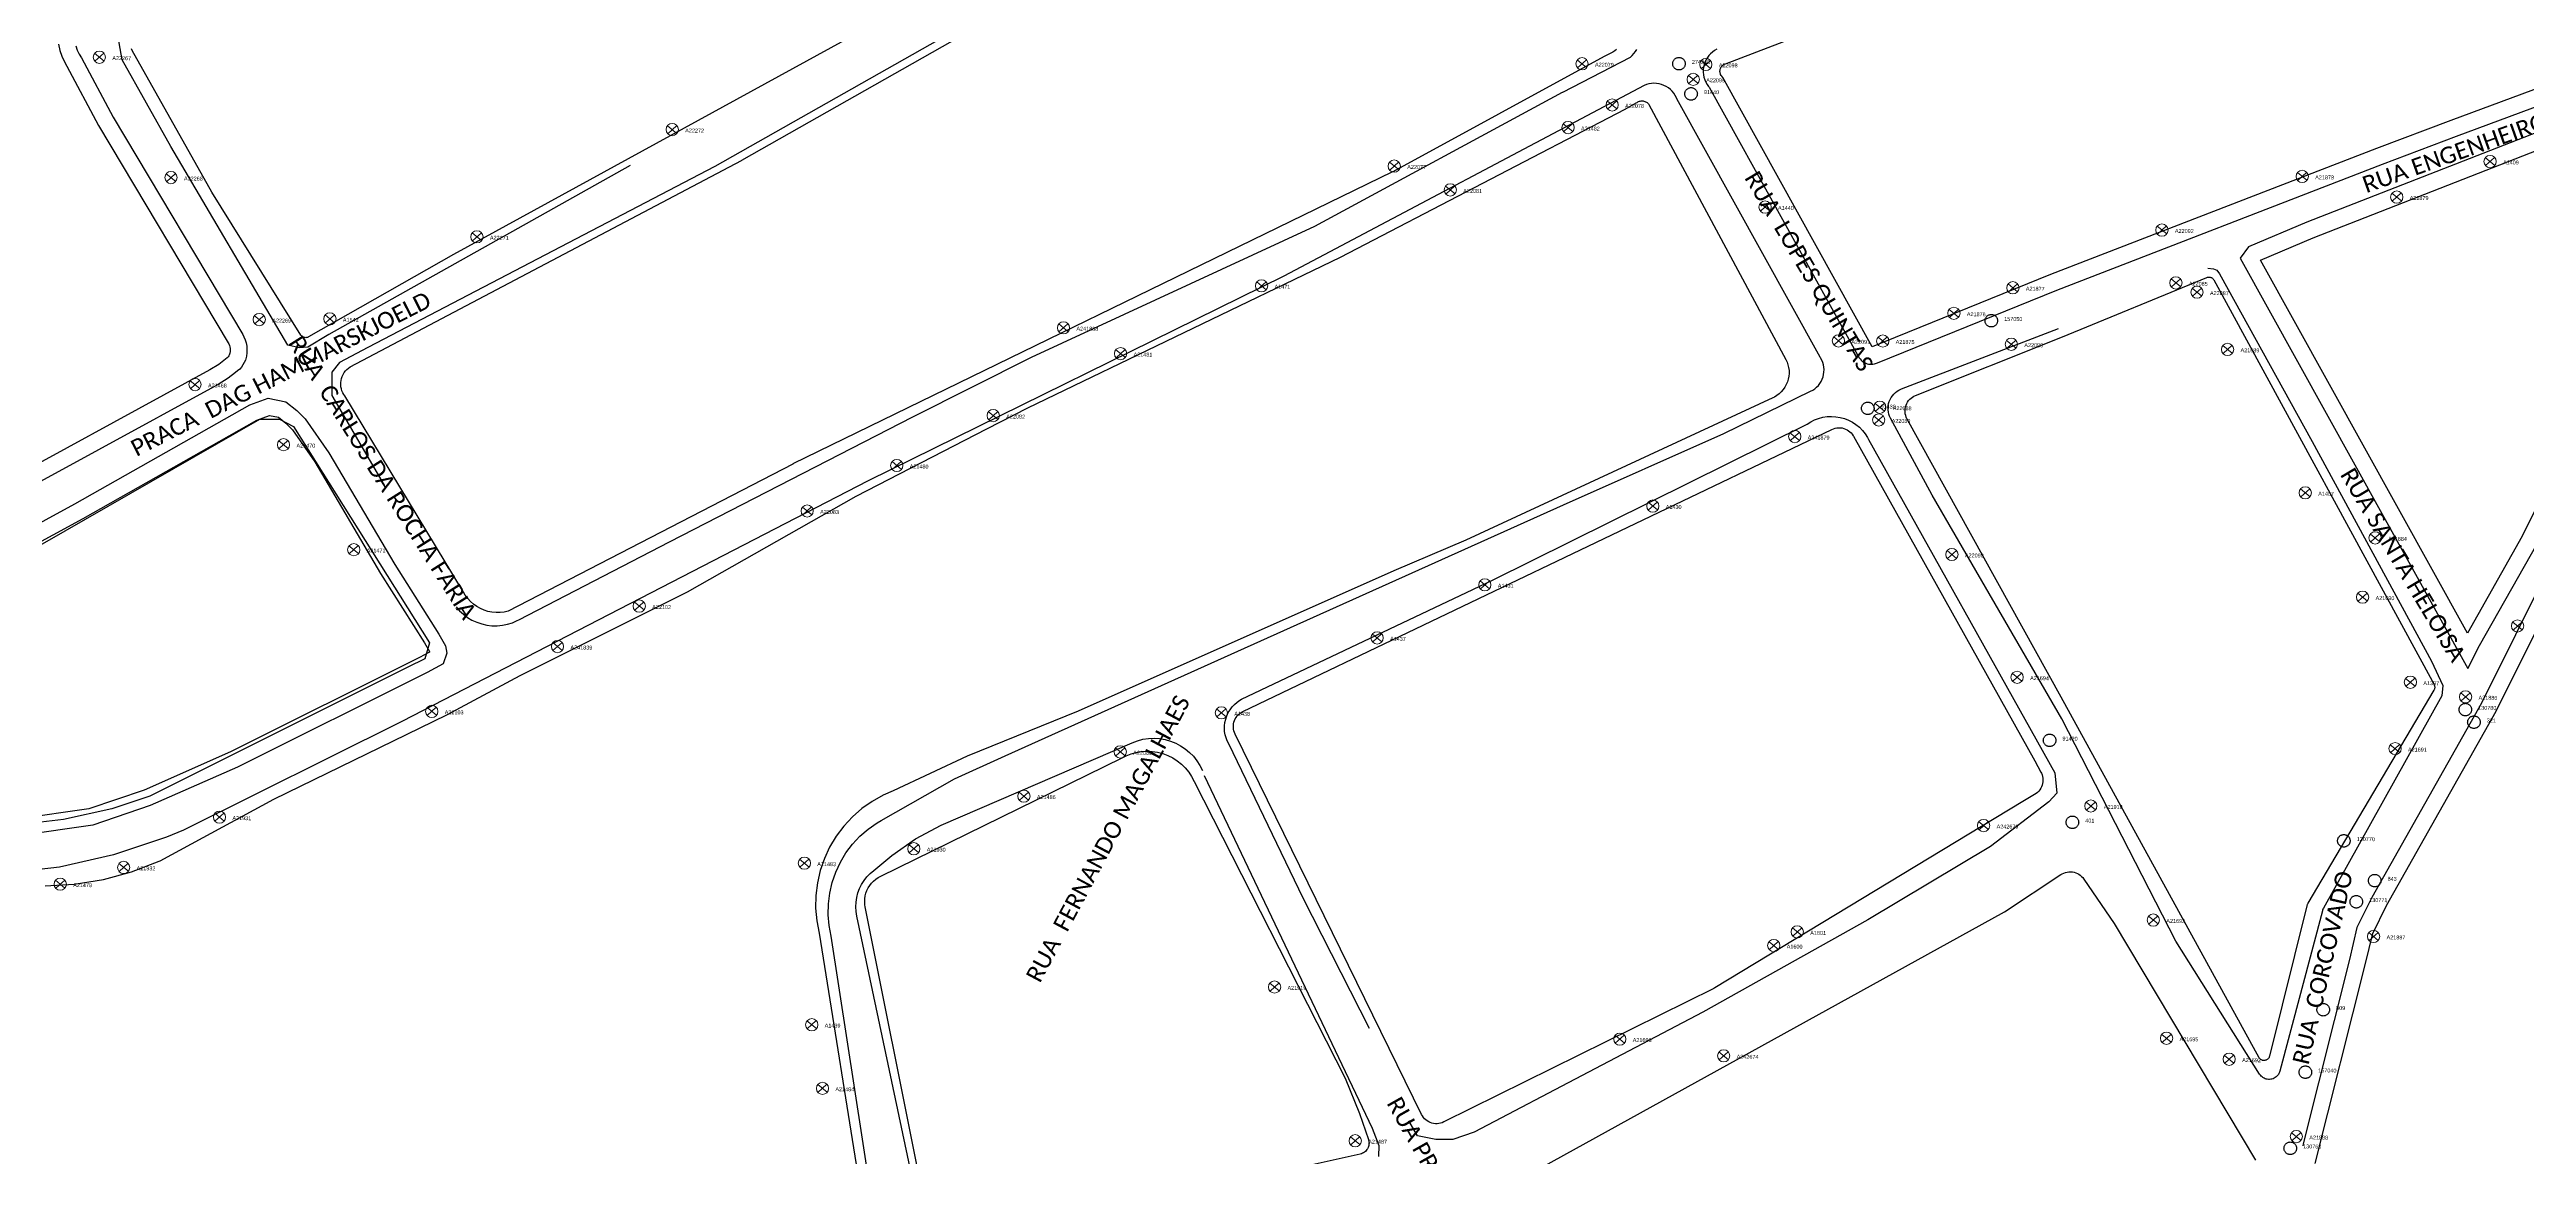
# Model space of a CAD drawing. Header units: millimetres. Extents: x 676447 to 689606, y 7455628 to 7463967.
# Drawn here: x 681893.6 to 682338.2, y 7459433.4 to 7459632 of the extents above; entities that cross this region are included whole.
import ezdxf

# ---------------------------------------------------------------- set-up
doc = ezdxf.new("R2010")
doc.units = ezdxf.units.MM
doc.header["$LTSCALE"] = 0.1
doc.header["$MEASUREMENT"] = 0
doc.linetypes.add('PHANTOM2', pattern=[1.25, 0.625, -0.125, 0.125, -0.125, 0.125, -0.125])
doc.layers.add('10.4-Postes', color=1, linetype='Continuous', lineweight=0)
for name, color, linetype in [('Caixas Subterrâneas', 5, 'Continuous'), ('LEGENDAS_INFRAESTRUTURAS', 7, 'Continuous'), ('MUB_MEIOFIO', 7, 'Continuous'), ('MUB_OBRA_ARTE', 7, 'Continuous'), ('MUB_QUADRAS', 7, 'Continuous'), ('MUB_SEGMENTO', 7, 'Continuous'), ('NOS_DE_INFRAESTRUTURA', 7, 'Continuous')]:
    doc.layers.add(name, color=color, linetype=linetype)
doc.styles.add('Legend', font='calibri.ttf')
doc.styles.get("Standard").update_dxf_attribs({"font": 'arial.ttf'})

# ---------------------------------------------------------------- blocks, each defined once
blk = doc.blocks.new('PTPT')
at = {"layer": '10.4-Postes', "color": 1, "linetype": 'PHANTOM2'}
for points in [[(-0.0000079, 0.0000104), (0.0000075, -0.000002)], [(0.000007, 0.0000109), (-0.0000074, -0.0000025)]]:
    blk.add_lwpolyline(points, dxfattribs=at)
at = {"layer": '10.4-Postes', "color": 1}
blk.add_circle((-0.0000002, 0.0000042), 0.00000987, dxfattribs=at)
blk = doc.blocks.new('MHMZ')
at = {"linetype": 'PHANTOM2'}
blk.add_circle((0, 0), 0.0000101, dxfattribs=at)

msp = doc.modelspace()

# ---------------------------------------------------------------- linework, layer by layer
at = {"layer": 'MUB_MEIOFIO', "linetype": 'Continuous'}
for points in [[(682094.72, 7459657.28), (682013.02, 7459610.97), (681950.71, 7459578.55), (681945.64, 7459575.85), (681944.24, 7459574.12), (681944.24, 7459572.4), (681944.24, 7459569.92), (681953.64, 7459553.83)], [(682192.87, 7459632.03), (682192.46, 7459631.8), (682192.09, 7459631.54), (682191.74, 7459631.24), (682191.43, 7459630.9), (682191.15, 7459630.53), (682190.92, 7459630.13), (682190.72, 7459629.72), (682190.58, 7459629.28), (682190.47, 7459628.83), (682190.42, 7459628.37), (682190.41, 7459627.91), (682190.46, 7459627.45), (682190.54, 7459627), (682190.68, 7459626.56), (682190.86, 7459626.14), (682191.09, 7459625.74), (682191.35, 7459625.36), (682191.46, 7459625.23), (682218.42, 7459576.69), (682218.57, 7459576.48), (682218.74, 7459576.28), (682218.93, 7459576.1), (682219.14, 7459575.95), (682219.36, 7459575.81), (682219.6, 7459575.7), (682219.84, 7459575.62), (682220.1, 7459575.56), (682220.36, 7459575.53), (682220.62, 7459575.52), (682220.88, 7459575.55), (682221.13, 7459575.6), (682221.51, 7459575.71), (682221.67, 7459575.8), (682253.86, 7459588.83), (682312.36, 7459611.43), (682325.64, 7459616.42), (682408.47, 7459647.23)], [(681997.81, 7459611.18), (681943.73, 7459580.84), (681939.94, 7459578.56), (681938.44, 7459578.46), (681936.33, 7459578.96), (681915.34, 7459614.59), (681906.6, 7459630.16), (681905.9, 7459634.18)], [(681898.3, 7459632.65), (681898.56, 7459631.89), (681898.89, 7459631.16), (681899.3, 7459630.47), (681904.98, 7459619.83), (681928.25, 7459580.83), (681928.45, 7459580.46), (681928.68, 7459579.91), (681928.85, 7459579.34), (681928.96, 7459578.76), (681929.01, 7459578.17), (681928.99, 7459577.57), (681928.92, 7459576.98), (681928.86, 7459576.71), (681928.72, 7459576.26), (681928.53, 7459575.82), (681928.29, 7459575.4), (681928.01, 7459575.01), (681927.7, 7459574.65), (681927.34, 7459574.33), (681926.96, 7459574.04), (681925.64, 7459573.03), (681923.85, 7459571.91), (681880.82, 7459548.44)], [(681966.54, 7459532), (681967.16, 7459531.3), (681967.85, 7459530.66), (681968.6, 7459530.1), (681969.4, 7459529.62), (681970.25, 7459529.23), (681971.14, 7459528.93), (681972.05, 7459528.72), (681972.98, 7459528.61), (681973.92, 7459528.6), (681974.85, 7459528.69), (681975.77, 7459528.87), (681976.66, 7459529.15), (681977.52, 7459529.52), (681977.83, 7459529.67), (682004.86, 7459543.63), (682048.54, 7459566.07), (682069.84, 7459576.8), (682120.67, 7459600.28), (682165.15, 7459624.33), (682165.19, 7459624.35), (682177.33, 7459630.63), (682177.67, 7459630.93), (682177.97, 7459631.27), (682178.24, 7459631.63), (682178.47, 7459632.02)], [(682040.98, 7459426.8), (682033.88, 7459472.88), (682033.51, 7459474.8), (682033.34, 7459476.75), (682033.37, 7459478.7), (682033.61, 7459480.64), (682034.05, 7459482.54), (682034.69, 7459484.39), (682035.52, 7459486.16), (682036.52, 7459487.84), (682037.7, 7459489.4), (682039.03, 7459490.83), (682040.51, 7459492.11), (682042.11, 7459493.23), (682042.82, 7459493.65), (682056.04, 7459501.12), (682065.1, 7459505.25), (682106.88, 7459524.04), (682165.3, 7459550.28), (682194.11, 7459563.08), (682209.69, 7459570.66), (682210.07, 7459570.87), (682210.44, 7459571.12), (682210.77, 7459571.4), (682211.08, 7459571.72), (682211.35, 7459572.07), (682211.58, 7459572.44), (682211.77, 7459572.84), (682211.92, 7459573.26), (682212.02, 7459573.69), (682212.08, 7459574.12), (682212.1, 7459574.56), (682212.06, 7459575), (682211.98, 7459575.44), (682211.86, 7459575.86), (682211.69, 7459576.27), (682211.48, 7459576.66), (682211.41, 7459576.77), (682185.67, 7459623.16), (682185.59, 7459623.34), (682185.38, 7459623.75), (682185.13, 7459624.14), (682184.84, 7459624.49), (682184.52, 7459624.82), (682184.16, 7459625.1), (682183.77, 7459625.35), (682183.36, 7459625.56), (682182.93, 7459625.72), (682182.49, 7459625.84), (682182.03, 7459625.91), (682181.57, 7459625.93), (682181.12, 7459625.91), (682180.66, 7459625.84), (682180.22, 7459625.72), (682179.79, 7459625.55), (682115.15, 7459591.3), (682040.52, 7459554.61), (681956.78, 7459511.42), (681917.63, 7459491.95), (681914.54, 7459490.66), (681905.08, 7459487.47), (681895.34, 7459485.29), (681885.43, 7459484.13)], [(682349.95, 7459620.99), (682298.76, 7459601.01), (682288.29, 7459596.56), (682286.81, 7459594.58), (682327.68, 7459520.92), (682329.75, 7459525.03), (682340.08, 7459543.27)], [(682280.97, 7459592.77), (682281.98, 7459592.61), (682282.6, 7459592.38), (682283.06, 7459591.76), (682299.73, 7459561.63), (682321.14, 7459522.23), (682323.18, 7459517.89), (682322.97, 7459516.02), (682301.75, 7459477.93), (682301.66, 7459477.74), (682301.59, 7459477.54), (682301.57, 7459477.47), (682293.9, 7459448.68), (682293.84, 7459448.48), (682293.76, 7459448.29), (682293.65, 7459448.11), (682293.53, 7459447.94), (682293.39, 7459447.79), (682293.23, 7459447.65), (682293.06, 7459447.52), (682292.88, 7459447.42), (682292.69, 7459447.33), (682292.49, 7459447.27), (682292.29, 7459447.22), (682292.08, 7459447.2), (682291.87, 7459447.2), (682291.66, 7459447.22), (682291.46, 7459447.27), (682291.26, 7459447.33), (682291.07, 7459447.41), (682290.89, 7459447.52), (682290.72, 7459447.64), (682290.56, 7459447.78), (682290.42, 7459447.94), (682290.3, 7459448.11), (682290.26, 7459448.17), (682275.22, 7459471.99), (682254.8, 7459511.89), (682231.48, 7459552), (682224.03, 7459565.84), (682223.86, 7459566.19), (682223.73, 7459566.56), (682223.64, 7459566.94), (682223.59, 7459567.33), (682223.59, 7459567.72), (682223.62, 7459568.1), (682223.69, 7459568.49), (682223.8, 7459568.86), (682223.95, 7459569.22), (682224.14, 7459569.56), (682224.36, 7459569.88), (682224.62, 7459570.17), (682224.9, 7459570.44), (682225.21, 7459570.68), (682225.55, 7459570.88), (682225.9, 7459571.05), (682225.99, 7459571.08), (682254.19, 7459581.92)], [(681882.6, 7459542.04), (681898.12, 7459550.48), (681929.51, 7459568.23), (681932.83, 7459569.45), (681935.99, 7459568.79), (681937.99, 7459567.21), (681939.48, 7459565.71), (681943.73, 7459559.64), (681955.56, 7459539.56), (681963.46, 7459527.08), (681964.63, 7459525), (681964.88, 7459523.67), (681964.21, 7459521.76), (681961.36, 7459520.24), (681927.32, 7459503.24), (681911.65, 7459496.32), (681901.34, 7459492.82), (681888.39, 7459490.97)], [(682130.53, 7459456.34), (682118.58, 7459479.75), (682105.25, 7459507.44), (682104.98, 7459507.95), (682104.76, 7459508.49), (682104.6, 7459509.04), (682104.5, 7459509.61), (682104.47, 7459510.02), (682104.48, 7459510.64), (682104.56, 7459511.25), (682104.7, 7459511.86), (682104.9, 7459512.44), (682105.16, 7459513.01), (682105.48, 7459513.54), (682105.86, 7459514.04), (682106.28, 7459514.49), (682106.75, 7459514.9), (682107.26, 7459515.25), (682107.53, 7459515.41), (682152.56, 7459536.77), (682209.04, 7459564.77), (682209.7, 7459565.19), (682210.4, 7459565.54), (682211.13, 7459565.81), (682211.89, 7459566.01), (682212.67, 7459566.13), (682213.45, 7459566.16), (682214.23, 7459566.11), (682215, 7459565.98), (682215.76, 7459565.77), (682216.48, 7459565.49), (682217.18, 7459565.13), (682217.83, 7459564.69), (682218.44, 7459564.2), (682218.98, 7459563.64), (682219.47, 7459563.03), (682219.89, 7459562.36), (682220.09, 7459561.99), (682253.54, 7459502.23), (682253.86, 7459498.54), (682252.47, 7459497), (682242, 7459488.98), (682219.93, 7459475.84), (682190.34, 7459459.25), (682149.29, 7459437.71), (682145.47, 7459436.44), (682142.41, 7459436.44), (682139.1, 7459437.07), (682137.57, 7459439.75)], [(682348.44, 7459551.49), (682330.12, 7459514.7), (682310.4, 7459479.83), (682307.73, 7459474.43), (682306.4, 7459468.72), (682298.08, 7459435.62), (682298.06, 7459435.3)], [(682048.91, 7459427.33), (682038.51, 7459476.49), (682038.51, 7459476.5), (682038.36, 7459477.33), (682038.31, 7459478.17), (682038.34, 7459479), (682038.46, 7459479.84), (682038.66, 7459480.65), (682038.95, 7459481.44), (682039.32, 7459482.19), (682039.77, 7459482.9), (682040.29, 7459483.56), (682040.88, 7459484.16), (682041.52, 7459484.7), (682044.75, 7459487.4), (682049.03, 7459490.35), (682053.6, 7459492.83), (682087.93, 7459507.62), (682088.87, 7459507.97), (682089.84, 7459508.22), (682090.83, 7459508.37), (682091.83, 7459508.41), (682092.83, 7459508.34), (682093.82, 7459508.18), (682094.78, 7459507.91), (682095.72, 7459507.54), (682096.6, 7459507.08), (682097.44, 7459506.52), (682098.21, 7459505.88), (682098.91, 7459505.17), (682099.53, 7459504.38), (682100.07, 7459503.54), (682100.52, 7459502.64)], [(682100.85, 7459501.75), (682130.96, 7459438.47), (682132.2, 7459435.33), (682132.1, 7459433.34)]]:
    msp.add_lwpolyline(points, dxfattribs=at)
at = {"layer": 'MUB_OBRA_ARTE', "linetype": 'Continuous'}
msp.add_lwpolyline([(681871.83, 7459493.46), (681873.22, 7459499.76), (681864.19, 7459526.34), (681876.82, 7459534.45), (681931.3, 7459565.67), (681934.84, 7459565.64), (681937.36, 7459564.32), (681961.75, 7459525.52), (681960.95, 7459522.69), (681957.9, 7459521.15), (681911.6, 7459498.03), (681904.78, 7459495.74), (681896.1, 7459493.81), (681888.97, 7459493), (681879.69, 7459492.72), (681871.83, 7459493.46)], dxfattribs=at)
at = {"layer": 'MUB_QUADRAS', "linetype": 'Continuous'}
for points in [[(681946.55, 7459569.83), (681946.39, 7459570.07), (681946.2, 7459570.4), (681946.06, 7459570.75), (681945.95, 7459571.12), (681945.88, 7459571.49), (681945.84, 7459571.86), (681945.85, 7459572.24), (681945.9, 7459572.62), (681945.98, 7459572.99), (681946.11, 7459573.34), (681946.27, 7459573.69), (681946.47, 7459574.01), (681946.69, 7459574.31), (681946.95, 7459574.59), (681947.24, 7459574.83), (681947.55, 7459575.05), (682017.79, 7459612.1), (682017.81, 7459612.12), (682106.6, 7459662.45)], [(682077.74, 7459656.37), (681966.09, 7459595.19), (681940.03, 7459580.41), (681939.98, 7459580.38), (681939.88, 7459580.34), (681939.78, 7459580.31), (681939.68, 7459580.29), (681939.58, 7459580.28), (681939.47, 7459580.29), (681939.37, 7459580.3), (681939.26, 7459580.32), (681939.17, 7459580.36), (681939.07, 7459580.4), (681938.98, 7459580.45), (681938.9, 7459580.52), (681938.82, 7459580.59), (681938.75, 7459580.67), (681938.69, 7459580.75), (681922.7, 7459606.37), (681922.68, 7459606.41), (681908.43, 7459631.84)], [(682408, 7459650.26), (682324.58, 7459619.23), (682311.29, 7459614.23), (682252.75, 7459591.62), (682220.75, 7459578.67), (682193.94, 7459626.94), (682193.73, 7459627.18), (682193.63, 7459627.34), (682193.54, 7459627.48), (682193.49, 7459627.61), (682193.45, 7459627.72), (682193.43, 7459627.88), (682193.41, 7459628.04), (682193.41, 7459628.17), (682193.43, 7459628.31), (682193.47, 7459628.47), (682193.51, 7459628.6), (682193.57, 7459628.72), (682193.65, 7459628.87), (682193.73, 7459628.98), (682193.83, 7459629.08), (682193.93, 7459629.17), (682194.06, 7459629.26), (682194.19, 7459629.34), (682194.41, 7459629.43), (682222.25, 7459640.06)], [(681895.16, 7459632.92), (681895.41, 7459631.83), (681895.77, 7459630.78), (681896.23, 7459629.77), (681896.69, 7459629), (681902.37, 7459618.35), (681925.64, 7459579.35), (681925.74, 7459579.17), (681925.85, 7459578.9), (681925.93, 7459578.63), (681925.98, 7459578.35), (681926.01, 7459578.09), (681926, 7459577.8), (681925.96, 7459577.48), (681925.9, 7459577.3), (681925.84, 7459577.16), (681925.76, 7459577.02), (681925.65, 7459576.87), (681925.56, 7459576.76), (681925.43, 7459576.65), (681925.14, 7459576.42), (681923.93, 7459575.5), (681922.33, 7459574.5), (681879.4, 7459551.09)], [(681908.43, 7459631.84), (681908.26, 7459632.11)], [(682174.85, 7459632), (682174.52, 7459631.75), (682174.16, 7459631.53), (682172.63, 7459630.72), (682134.67, 7459610.04), (682134.63, 7459610.02), (682027, 7459557.63), (682026.98, 7459557.61), (681975.89, 7459531.2), (681975.18, 7459531.04), (681974.45, 7459530.96), (681973.72, 7459530.95), (681972.99, 7459531.02), (681972.27, 7459531.17), (681971.58, 7459531.39), (681970.91, 7459531.68), (681970.27, 7459532.04), (681969.67, 7459532.47), (681969.13, 7459532.95), (681968.63, 7459533.49), (681968.2, 7459534.08), (681967.87, 7459534.63), (681946.55, 7459569.83)], [(681892.76, 7459481.95), (681898.02, 7459482.23), (681903.23, 7459483.06), (681908.31, 7459484.43), (681913.23, 7459486.33), (681913.44, 7459486.42), (681933.83, 7459497.51), (681964.89, 7459512.61), (681978.02, 7459519.68), (682008.08, 7459534.67), (682038.39, 7459551.85), (682061.81, 7459563.91), (682069.16, 7459567.68), (682125.3, 7459594.74), (682176.42, 7459621.27), (682178.4, 7459622.4), (682178.53, 7459622.5), (682178.66, 7459622.58), (682178.81, 7459622.65), (682178.96, 7459622.71), (682179.12, 7459622.74), (682179.28, 7459622.77), (682179.44, 7459622.77), (682179.6, 7459622.76), (682179.76, 7459622.73), (682179.91, 7459622.68), (682180.06, 7459622.62), (682180.2, 7459622.55), (682180.33, 7459622.46), (682180.46, 7459622.35), (682180.57, 7459622.24), (682180.65, 7459622.13), (682205.22, 7459576.4), (682205.45, 7459575.92), (682205.62, 7459575.43), (682205.74, 7459574.92), (682205.81, 7459574.4), (682205.82, 7459573.88), (682205.77, 7459573.36), (682205.68, 7459572.84), (682205.53, 7459572.34), (682205.32, 7459571.86), (682205.07, 7459571.4), (682204.78, 7459570.97), (682204.43, 7459570.57), (682204.05, 7459570.21), (682203.64, 7459569.9), (682203.19, 7459569.63), (682202.92, 7459569.49), (682147.82, 7459543.96), (682134.85, 7459538.48), (682078.22, 7459513.25), (682058.26, 7459505.21), (682044.99, 7459498.96), (682043.23, 7459498.19), (682041.25, 7459497.09), (682039.39, 7459495.79), (682037.68, 7459494.3), (682036.13, 7459492.63), (682034.77, 7459490.82), (682033.6, 7459488.87), (682032.65, 7459486.82), (682031.91, 7459484.67), (682031.4, 7459482.46), (682031.13, 7459480.21), (682031.09, 7459477.94), (682031.29, 7459475.68), (682031.73, 7459473.45), (682039.34, 7459425.96)], [(682342.3, 7459554.56), (682337.43, 7459544.68), (682327.58, 7459527.29), (682290.44, 7459594.22), (682299.89, 7459598.23), (682351, 7459618.18)], [(682227.01, 7459565.68), (682226.98, 7459565.74), (682226.85, 7459566.02), (682226.75, 7459566.32), (682226.68, 7459566.63), (682226.64, 7459566.94), (682226.64, 7459567.25), (682226.67, 7459567.57), (682226.73, 7459567.87), (682226.82, 7459568.17), (682226.95, 7459568.46), (682227.1, 7459568.74), (682227.28, 7459568.99), (682227.49, 7459569.23), (682227.72, 7459569.44), (682227.97, 7459569.63), (682228.24, 7459569.79), (682228.53, 7459569.92), (682254.91, 7459580.43), (682280.81, 7459591.09), (682280.91, 7459591.12), (682281.02, 7459591.15), (682281.12, 7459591.16), (682281.22, 7459591.16), (682281.33, 7459591.15), (682281.43, 7459591.13), (682281.53, 7459591.1), (682281.63, 7459591.06), (682281.72, 7459591.01), (682281.8, 7459590.95), (682281.88, 7459590.88), (682281.95, 7459590.8), (682282.02, 7459590.72), (682282.07, 7459590.64), (682321.6, 7459518.04), (682321.64, 7459517.94), (682321.68, 7459517.85), (682321.7, 7459517.74), (682321.72, 7459517.64), (682321.72, 7459517.54), (682321.71, 7459517.43), (682321.69, 7459517.33), (682321.66, 7459517.23), (682321.62, 7459517.13), (682321.58, 7459517.05), (682298.95, 7459478.84), (682298.91, 7459478.74), (682298.87, 7459478.65), (682298.84, 7459478.57), (682292.04, 7459451.35), (682292.01, 7459451.25), (682291.97, 7459451.15), (682291.91, 7459451.06), (682291.85, 7459450.97), (682291.79, 7459450.9), (682291.71, 7459450.82), (682291.63, 7459450.76), (682291.54, 7459450.71), (682291.44, 7459450.66), (682291.34, 7459450.63), (682291.24, 7459450.61), (682291.14, 7459450.59), (682291.03, 7459450.59), (682290.93, 7459450.6), (682290.82, 7459450.62), (682290.72, 7459450.65), (682290.63, 7459450.69), (682290.54, 7459450.74), (682290.45, 7459450.8), (682290.37, 7459450.87), (682290.3, 7459450.95), (682290.24, 7459451.03), (682290.2, 7459451.1), (682254.68, 7459515.8), (682227.01, 7459565.68)], [(681884.07, 7459539.42), (681899.58, 7459547.86), (681930.77, 7459565.5), (681933.05, 7459566.34), (681934.68, 7459566), (681935.99, 7459564.96), (681937.18, 7459563.77), (681941.2, 7459558.01), (681953, 7459537.99), (681960.89, 7459525.55), (681961.77, 7459523.97), (681961.78, 7459523.9), (681961.77, 7459523.85), (681959.98, 7459522.91), (681926.04, 7459505.96), (681910.56, 7459499.12), (681900.64, 7459495.75), (681888.12, 7459493.96)], [(682106.37, 7459509.17), (682106.25, 7459509.46), (682106.16, 7459509.76), (682106.1, 7459510.07), (682106.07, 7459510.38), (682106.07, 7459510.7), (682106.11, 7459511.01), (682106.18, 7459511.31), (682106.28, 7459511.61), (682106.41, 7459511.9), (682106.58, 7459512.16), (682106.76, 7459512.42), (682106.98, 7459512.65), (682107.21, 7459512.85), (682107.47, 7459513.03), (682107.75, 7459513.19), (682107.77, 7459513.2), (682213.5, 7459563.83), (682213.79, 7459563.95), (682214.09, 7459564.04), (682214.4, 7459564.1), (682214.71, 7459564.13), (682215.03, 7459564.12), (682215.34, 7459564.08), (682215.64, 7459564.01), (682215.94, 7459563.9), (682216.22, 7459563.77), (682216.49, 7459563.6), (682216.74, 7459563.41), (682216.97, 7459563.2), (682217.17, 7459562.96), (682217.35, 7459562.7), (682217.41, 7459562.59), (682249.95, 7459504.36), (682251.03, 7459502.35), (682251.13, 7459502.15), (682251.25, 7459501.86), (682251.33, 7459501.55), (682251.38, 7459501.24), (682251.39, 7459500.93), (682251.38, 7459500.62), (682251.33, 7459500.31), (682251.25, 7459500), (682251.14, 7459499.71), (682250.99, 7459499.43), (682250.82, 7459499.17), (682250.63, 7459498.92), (682250.4, 7459498.7), (682250.16, 7459498.5), (682249.9, 7459498.33), (682247.75, 7459497.09), (682192.52, 7459463.66), (682192.3, 7459463.53), (682143.86, 7459439.56), (682143.57, 7459439.43), (682143.27, 7459439.34), (682142.96, 7459439.28), (682142.65, 7459439.25), (682142.34, 7459439.25), (682142.02, 7459439.29), (682141.72, 7459439.36), (682141.42, 7459439.46), (682141.14, 7459439.59), (682140.86, 7459439.75), (682140.61, 7459439.94), (682140.38, 7459440.15), (682140.17, 7459440.38), (682139.99, 7459440.64), (682139.84, 7459440.91), (682139.83, 7459440.92), (682106.37, 7459509.17)], [(682300.28, 7459432.09), (682309.31, 7459468.01), (682310.58, 7459473.41), (682313.05, 7459478.43), (682332.77, 7459513.29), (682351.52, 7459550.94)], [(682039.89, 7459479.07), (682039.91, 7459479.59), (682039.98, 7459480.11), (682040.11, 7459480.61), (682040.29, 7459481.11), (682040.52, 7459481.57), (682040.8, 7459482.02), (682041.13, 7459482.43), (682041.49, 7459482.8), (682041.89, 7459483.14), (682042.33, 7459483.43), (682042.79, 7459483.67), (682086.13, 7459504.9), (682086.81, 7459505.24), (682087.71, 7459505.6), (682088.64, 7459505.86), (682089.59, 7459506.02), (682090.55, 7459506.08), (682091.52, 7459506.03), (682092.47, 7459505.89), (682093.41, 7459505.65), (682094.31, 7459505.31), (682095.18, 7459504.88), (682095.99, 7459504.36), (682096.75, 7459503.76), (682097.44, 7459503.09), (682098.05, 7459502.34), (682098.58, 7459501.54), (682099.03, 7459500.68), (682126.13, 7459447.41), (682128.72, 7459441.07), (682130.31, 7459436.41), (682130.31, 7459436.39), (682130.37, 7459436.19), (682130.4, 7459435.99), (682130.42, 7459435.78), (682130.41, 7459435.57), (682130.38, 7459435.36), (682130.32, 7459435.16), (682130.25, 7459434.96), (682130.16, 7459434.77), (682130.04, 7459434.6), (682129.91, 7459434.43), (682129.77, 7459434.28), (682129.61, 7459434.15), (682129.43, 7459434.04), (682129.24, 7459433.94), (682129.05, 7459433.86), (682128.85, 7459433.81), (682112.14, 7459430.11)], [(682157.38, 7459429.16), (682244.51, 7459477.28), (682254.61, 7459483.96), (682254.85, 7459484.1), (682255.13, 7459484.23), (682255.43, 7459484.34), (682255.73, 7459484.41), (682256.04, 7459484.45), (682256.36, 7459484.46), (682256.67, 7459484.43), (682256.98, 7459484.37), (682257.28, 7459484.28), (682257.57, 7459484.16), (682257.84, 7459484.01), (682258.1, 7459483.83), (682258.34, 7459483.63), (682258.56, 7459483.4), (682258.75, 7459483.15), (682264.2, 7459475.16), (682289.53, 7459432.69)], [(682049.67, 7459429.8), (682039.98, 7459478.15), (682039.92, 7459478.54), (682039.89, 7459479.07)]]:
    msp.add_lwpolyline(points, dxfattribs=at)

# ---------------------------------------------------------------- block references
at = {"layer": 'Caixas Subterrâneas', "color": 40}
for p, xscale, yscale, zscale, rotation in [((682186.05, 7459629.44), 111319.4907932736, 111319.4907932736, 111319.4907932736, 359.306563952838), ((682188.23, 7459624.03), 111319.4907932735, 111319.4907932735, 111319.4907932735, 359.3065540218776), ((682242.12, 7459583.33), 111319.4907932736, 111319.4907932736, 111319.4907932736, 359.3063366481413), ((682219.95, 7459567.61), 111319.4907932735, 111319.4907932735, 111319.4907932735, 359.3064162294139), ((682327.21, 7459513.56), 111319.4907932736, 111319.4907932736, 111319.4907932736, 359.3059917825486), ((682252.58, 7459508.04), 111319.4907932735, 111319.4907932735, 111319.4907932735, 359.306273981624), ((682328.75, 7459511.3), 111319.4907932736, 111319.4907932736, 111319.4907932736, 359.3059852060816), ((682256.68, 7459493.33), 111319.4907932736, 111319.4907932736, 111319.4907932736, 359.30625391017), ((682305.4, 7459490.01), 111319.4907932736, 111319.4907932736, 111319.4907932736, 359.3060675660251), ((682310.94, 7459482.87), 111319.4907932736, 111319.4907932736, 111319.4907932736, 359.3060443067473), ((682307.64, 7459479.07), 111319.4907932736, 111319.4907932736, 111319.4907932736, 359.3060557312413), ((682301.7, 7459459.7), 111319.4907932736, 111319.4907932736, 111319.4907932736, 359.3060724136209), ((682298.5, 7459448.5), 111319.4907932736, 111319.4907932736, 111319.4907932736, 359.3060811929705), ((682295.78, 7459434.85), 111319.4907932735, 111319.4907932735, 111319.4907932735, 359.3060873835292)]:
    msp.add_blockref('MHMZ', p, dxfattribs=dict(at, xscale=xscale, yscale=yscale, zscale=zscale, rotation=rotation))
at = {"layer": 'NOS_DE_INFRAESTRUTURA', "color": 1}
for p, xscale, yscale, zscale, rotation in [((681902.53, 7459630.14), 111319.4907932736, 111319.4907932736, 111319.4907932736, 359.3076426188632), ((682168.67, 7459628.96), 111319.4907932736, 111319.4907932736, 111319.4907932736, 359.3066299245379), ((682190.9, 7459628.84), 111319.4907932735, 111319.4907932735, 111319.4907932735, 359.3065453384832), ((682188.63, 7459626.17), 111319.4907932736, 111319.4907932736, 111319.4907932736, 359.3065531557586), ((682174.08, 7459621.57), 111319.4907932736, 111319.4907932736, 111319.4907932736, 359.3066071010575), ((682005.36, 7459617.15), 111319.4907932735, 111319.4907932735, 111319.4907932735, 359.3072475201013), ((682166.16, 7459617.51), 111319.4907932736, 111319.4907932736, 111319.4907932736, 359.3066359979061), ((682134.97, 7459610.61), 111319.4907932736, 111319.4907932736, 111319.4907932736, 359.3067525184559), ((682331.66, 7459611.42), 111319.4907932736, 111319.4907932736, 111319.4907932736, 359.3060046236496), ((681915.39, 7459608.54), 111319.4907932736, 111319.4907932736, 111319.4907932736, 359.3075871461404), ((682145.03, 7459606.32), 111319.4907932736, 111319.4907932736, 111319.4907932736, 359.3067129615384), ((682297.95, 7459608.75), 111319.4907932735, 111319.4907932735, 111319.4907932735, 359.3061320417977), ((682314.91, 7459605.05), 111319.4907932735, 111319.4907932735, 111319.4907932735, 359.3060663678206), ((682201.52, 7459603.26), 111319.4907932735, 111319.4907932735, 111319.4907932735, 359.3064971501799), ((681970.31, 7459597.91), 111319.4907932736, 111319.4907932736, 111319.4907932736, 359.3073750166477), ((682272.77, 7459599.13), 111319.4907932735, 111319.4907932735, 111319.4907932735, 359.3062248649778), ((682111.15, 7459589.12), 111319.4907932736, 111319.4907932736, 111319.4907932736, 359.3068366044892), ((682246.01, 7459588.77), 111319.4907932736, 111319.4907932736, 111319.4907932736, 359.306323511352), ((682275.28, 7459589.65), 111319.4907932735, 111319.4907932735, 111319.4907932735, 359.3062124299196), ((682279.06, 7459587.98), 111319.4907932736, 111319.4907932736, 111319.4907932736, 359.3061975695847), ((681931.24, 7459583.06), 111319.4907932736, 111319.4907932736, 111319.4907932736, 359.3075191211815), ((681943.91, 7459583.19), 111319.4907932736, 111319.4907932736, 111319.4907932736, 359.3074709703279), ((682235.42, 7459584.19), 111319.4907932735, 111319.4907932735, 111319.4907932735, 359.3063624112929), ((682075.59, 7459581.59), 111319.4907932735, 111319.4907932735, 111319.4907932735, 359.3069695740072), ((682214.7, 7459579.24), 111319.4907932736, 111319.4907932736, 111319.4907932736, 359.3064397350439), ((682222.65, 7459579.22), 111319.4907932735, 111319.4907932735, 111319.4907932735, 359.3064094698508), ((682245.73, 7459578.63), 111319.4907932736, 111319.4907932736, 111319.4907932736, 359.3063214995992), ((682085.85, 7459576.95), 111319.4907932735, 111319.4907932735, 111319.4907932735, 359.3069291631309), ((682284.55, 7459577.71), 111319.4907932736, 111319.4907932736, 111319.4907932736, 359.3061735491457), ((681919.7, 7459571.4), 111319.4907932736, 111319.4907932736, 111319.4907932736, 359.307559465851), ((682062.99, 7459565.83), 111319.4907932736, 111319.4907932736, 111319.4907932736, 359.3070127141053), ((682221.92, 7459565.05), 111319.4907932735, 111319.4907932735, 111319.4907932735, 359.3064079438416), ((682222.13, 7459567.33), 111319.4907932735, 111319.4907932735, 111319.4907932735, 359.3064078177292), ((681935.58, 7459560.62), 111319.4907932736, 111319.4907932736, 111319.4907932736, 359.3074957922637), ((682206.85, 7459562.07), 111319.4907932736, 111319.4907932736, 111319.4907932736, 359.3064643750598), ((682045.66, 7459556.88), 111319.4907932736, 111319.4907932736, 111319.4907932736, 359.3070759349442), ((682298.5, 7459551.98), 111319.4907932735, 111319.4907932735, 111319.4907932735, 359.3061126678203), ((682029.58, 7459548.72), 111319.4907932735, 111319.4907932735, 111319.4907932735, 359.3071346163137), ((682181.38, 7459549.61), 111319.4907932736, 111319.4907932736, 111319.4907932736, 359.3065574600033), ((682311.03, 7459543.88), 111319.4907932736, 111319.4907932736, 111319.4907932736, 359.3060625387256), ((681948.19, 7459541.78), 111319.4907932735, 111319.4907932735, 111319.4907932735, 359.3074421160717), ((682235.07, 7459540.91), 111319.4907932736, 111319.4907932736, 111319.4907932736, 359.3063505618965), ((682151.23, 7459535.47), 111319.4907932736, 111319.4907932736, 111319.4907932736, 359.3066678398392), ((681999.45, 7459531.67), 111319.4907932735, 111319.4907932735, 111319.4907932735, 359.307244063519), ((682308.79, 7459533.26), 111319.4907932736, 111319.4907932736, 111319.4907932736, 359.306067807751), ((682131.88, 7459525.95), 111319.4907932736, 111319.4907932736, 111319.4907932736, 359.3067385567076), ((682336.6, 7459528.09), 111319.4907932736, 111319.4907932736, 111319.4907932736, 359.3059604526222), ((681984.77, 7459524.4), 111319.4907932735, 111319.4907932735, 111319.4907932735, 359.3072976953686), ((682246.77, 7459518.88), 111319.4907932736, 111319.4907932736, 111319.4907932736, 359.3062993750248), ((682317.36, 7459517.99), 111319.4907932736, 111319.4907932736, 111319.4907932736, 359.3060305906612), ((681962.2, 7459512.77), 111319.4907932736, 111319.4907932736, 111319.4907932736, 359.3073800226523), ((682103.93, 7459512.5), 111319.4907932735, 111319.4907932735, 111319.4907932735, 359.3068407983814), ((682327.27, 7459515.38), 111319.4907932736, 111319.4907932736, 111319.4907932736, 359.3059920782699), ((682085.79, 7459505.5), 111319.4907932736, 111319.4907932736, 111319.4907932736, 359.3069076815702), ((682314.61, 7459506.08), 111319.4907932736, 111319.4907932736, 111319.4907932736, 359.3060374341356), ((681924.09, 7459493.78), 111319.4907932736, 111319.4907932736, 111319.4907932736, 359.3075192267243), ((682068.49, 7459497.56), 111319.4907932736, 111319.4907932736, 111319.4907932736, 359.3069710573918), ((682260.01, 7459495.79), 111319.4907932736, 111319.4907932736, 111319.4907932736, 359.3062419829673), ((682240.76, 7459492.27), 111319.4907932736, 111319.4907932736, 111319.4907932736, 359.3063141528424), ((681906.89, 7459484.77), 111319.4907932735, 111319.4907932735, 111319.4907932735, 359.3075819092517), ((682029.08, 7459485.53), 111319.4907932735, 111319.4907932735, 111319.4907932735, 359.3071173445306), ((682048.73, 7459488.13), 111319.4907932735, 111319.4907932735, 111319.4907932735, 359.3070433746953), ((681895.51, 7459481.76), 111319.4907932736, 111319.4907932736, 111319.4907932736, 359.3076242886657), ((682207.31, 7459473.2), 111319.4907932736, 111319.4907932736, 111319.4907932736, 359.3064355974552), ((682271.22, 7459475.33), 111319.4907932736, 111319.4907932736, 111319.4907932736, 359.3061931232472), ((682310.76, 7459472.38), 111319.4907932736, 111319.4907932736, 111319.4907932736, 359.3060418195738), ((682203.09, 7459470.74), 111319.4907932736, 111319.4907932736, 111319.4907932736, 359.3064508892438), ((682113.48, 7459463.31), 111319.4907932736, 111319.4907932736, 111319.4907932736, 359.3067895363521), ((682030.4, 7459456.55), 111319.4907932736, 111319.4907932736, 111319.4907932736, 359.3071035056358), ((682175.45, 7459453.96), 111319.4907932736, 111319.4907932736, 111319.4907932736, 359.3065509245958), ((682273.6, 7459454.11), 111319.4907932736, 111319.4907932736, 111319.4907932736, 359.3061776141963), ((682194.1, 7459450.97), 111319.4907932735, 111319.4907932735, 111319.4907932735, 359.3064790687976), ((682284.83, 7459450.35), 111319.4907932736, 111319.4907932736, 111319.4907932736, 359.3061337467166), ((682032.33, 7459445.13), 111319.4907932736, 111319.4907932736, 111319.4907932736, 359.3070927115813), ((682127.96, 7459435.73), 111319.4907932736, 111319.4907932736, 111319.4907932736, 359.3067260364036), ((682296.89, 7459436.47), 111319.4907932736, 111319.4907932736, 111319.4907932736, 359.3060836632627)]:
    msp.add_blockref('PTPT', p, dxfattribs=dict(at, xscale=xscale, yscale=yscale, zscale=zscale, rotation=rotation))

# ---------------------------------------------------------------- texts
at = {"layer": 'LEGENDAS_INFRAESTRUTURAS', "color": 1}
for s, rotation, p in [('A22267', 359.3076, (681904.84, 7459630.11)), ('A22079', 359.3066, (682170.98, 7459628.93)), ('A22098', 359.3065, (682193.21, 7459628.82)), ('A22099', 359.3065, (682190.94, 7459626.14)), ('A22078', 359.3066, (682176.39, 7459621.55)), ('A22272', 359.3072, (682007.67, 7459617.12)), ('A21482', 359.3066, (682168.47, 7459617.48)), ('A22077', 359.3067, (682137.28, 7459610.58)), ('A1409', 359.306, (682333.97, 7459611.4)), ('A22268', 359.3076, (681917.7, 7459608.51)), ('A22081', 359.3067, (682147.34, 7459606.29)), ('A21878', 359.3061, (682300.25, 7459608.72)), ('A1440', 359.3065, (682203.83, 7459603.23)), ('A21879', 359.3061, (682317.22, 7459605.02)), ('A22271', 359.3074, (681972.62, 7459597.88)), ('A22092', 359.3062, (682275.08, 7459599.1)), ('A1471', 359.3068, (682113.46, 7459589.1)), ('A21877', 359.3063, (682248.32, 7459588.74)), ('A22085', 359.3062, (682277.59, 7459589.63)), ('A22087', 359.3062, (682281.37, 7459587.95)), ('A21876', 359.3064, (682237.73, 7459584.16)), ('A22269', 359.3075, (681933.55, 7459583.03)), ('A1542', 359.3075, (681946.22, 7459583.16)), ('A241838', 359.307, (682077.9, 7459581.57)), ('A22091', 359.3064, (682217.01, 7459579.22)), ('A21875', 359.3064, (682224.96, 7459579.19)), ('A21481', 359.3069, (682088.16, 7459576.93)), ('A22086', 359.3063, (682248.04, 7459578.6)), ('A21689', 359.3062, (682286.86, 7459577.69)), ('A21468', 359.3076, (681922.01, 7459571.38)), ('A22082', 359.307, (682065.3, 7459565.8)), ('A22088', 359.3064, (682224.44, 7459567.3)), ('A241879', 359.3065, (682209.16, 7459562.04)), ('A22089', 359.3064, (682224.23, 7459565.02)), ('A21470', 359.3075, (681937.89, 7459560.59)), ('A21480', 359.3071, (682047.97, 7459556.85)), ('A22083', 359.3071, (682031.89, 7459548.69)), ('A1430', 359.3065, (682183.69, 7459549.58)), ('A1407', 359.3061, (682300.81, 7459551.95)), ('A21884', 359.3061, (682313.34, 7459543.86)), ('A21471', 359.3074, (681950.5, 7459541.76)), ('A22090', 359.3063, (682237.38, 7459540.88)), ('A1431', 359.3067, (682153.54, 7459535.44)), ('A22102', 359.3072, (682001.76, 7459531.64)), ('A21690', 359.3061, (682311.1, 7459533.23)), ('A1437', 359.3067, (682134.19, 7459525.92)), ('A241839', 359.3073, (681987.08, 7459524.37)), ('A21694', 359.3063, (682249.08, 7459518.86)), ('A1397', 359.306, (682319.67, 7459517.96)), ('A22103', 359.3074, (681964.51, 7459512.74)), ('A1438', 359.3068, (682106.24, 7459512.47)), ('A21886', 359.306, (682329.58, 7459515.35)), ('A22080', 359.3069, (682088.1, 7459505.47)), ('A21691', 359.306, (682316.92, 7459506.05)), ('A21486', 359.307, (682070.8, 7459497.53)), ('A21918', 359.3062, (682262.32, 7459495.76)), ('A21931', 359.3075, (681926.4, 7459493.75)), ('A242679', 359.3063, (682243.07, 7459492.24)), ('A21483', 359.3071, (682031.38, 7459485.5)), ('A21930', 359.307, (682051.04, 7459488.1)), ('A21479', 359.3076, (681897.82, 7459481.73)), ('A21932', 359.3076, (681909.2, 7459484.75)), ('A1601', 359.3064, (682209.62, 7459473.17)), ('A21693', 359.3062, (682273.53, 7459475.3)), ('A21887', 359.306, (682313.07, 7459472.35)), ('A1600', 359.3064, (682205.4, 7459470.71)), ('A21919', 359.3068, (682115.78, 7459463.28)), ('A1439', 359.3071, (682032.71, 7459456.52)), ('A21696', 359.3065, (682177.76, 7459453.93)), ('A242674', 359.3065, (682196.41, 7459450.94)), ('A21695', 359.3062, (682275.91, 7459454.08)), ('A21692', 359.3061, (682287.14, 7459450.32)), ('A21484', 359.3071, (682034.63, 7459445.1)), ('A21487', 359.3067, (682130.27, 7459435.7)), ('A21888', 359.3061, (682299.2, 7459436.44))]:
    msp.add_text(s, height=0.7, rotation=rotation, dxfattribs=at).set_placement(p)
at = {"layer": 'LEGENDAS_INFRAESTRUTURAS', "color": 5}
for s, rotation, p in [('274240', 359.3066, (682188.36, 7459629.41)), ('91440', 359.3065, (682190.54, 7459624.01)), ('157050', 359.3063, (682244.43, 7459583.3)), ('91430', 359.3064, (682222.25, 7459567.58)), ('130780', 359.306, (682329.51, 7459513.53)), ('91420', 359.3063, (682254.89, 7459508.01)), ('321', 359.306, (682331.06, 7459511.27)), ('401', 359.3062, (682258.99, 7459493.3)), ('130770', 359.3061, (682307.71, 7459489.98)), ('843', 359.306, (682313.25, 7459482.85)), ('130771', 359.306, (682309.95, 7459479.04)), ('809', 359.3061, (682304.01, 7459459.68)), ('157040', 359.3061, (682300.81, 7459448.47)), ('130760', 359.3061, (682298.09, 7459434.83))]:
    msp.add_text(s, height=0.7, rotation=rotation, dxfattribs=at).set_placement(p)
at = {"layer": 'MUB_SEGMENTO', "color": 253, "style": 'Legend'}
for s, rotation, p in [('RUA ENGENHEIRO PENA CHAVES', 19.6294, (682309.42, 7459606.2)), ('RUA  LOPES QUINTAS', 300.6817, (682197.72, 7459608.99)), ('PRACA  DAG HAMMARSKJOELD', 27.0443, (681909.17, 7459558.88)), ('RUA  CARLOS DA ROCHA FARIA', 302.2752, (681936.32, 7459579.38)), ('RUA SANTA HELOISA', 300.7666, (682304.65, 7459555.74)), ('RUA  FERNANDO MAGALHAES', 61.9228, (682071.34, 7459464.34)), ('RUA  CORCOVADO', 76.9365, (682299.05, 7459449.67)), ('RUA PRESIDENTE CARLOS LUZ', 299.316, (682133.51, 7459442.96))]:
    msp.add_text(s, height=3, rotation=rotation, dxfattribs=at).set_placement(p)

doc.saveas('drawing.dxf')
